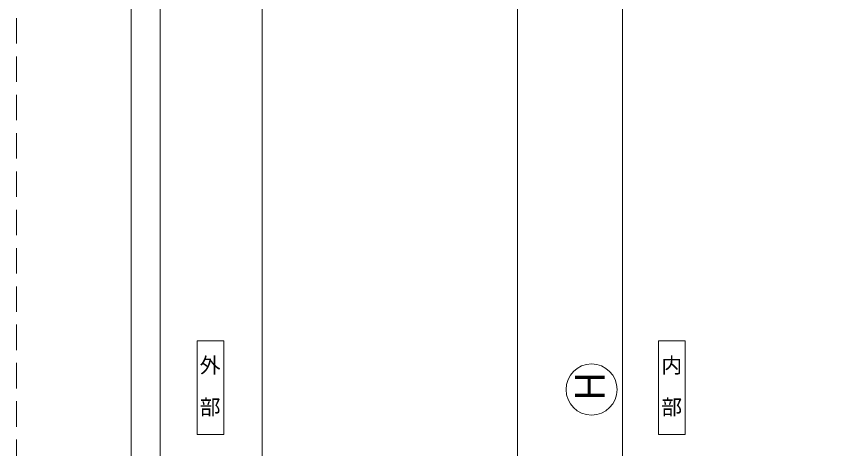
# Model space of a CAD drawing. Units: millimetres, scale not verified. Extents: x -584 to 584, y -818 to 818.
# Drawn here: x -584.5 to -264.2, y -421.6 to -252.4 of the extents above; entities that cross this region are included whole.
import ezdxf
from ezdxf.enums import TextEntityAlignment as Align

# ---------------------------------------------------------------- set-up
doc = ezdxf.new("R2010")
doc.units = ezdxf.units.MM
doc.header["$LTSCALE"] = 5
doc.linetypes.add('DASHED2', pattern=[3, 2, -1])
for name, color, linetype, lineweight in [('0-0_Defpoints', 7, 'Continuous', 9), ('0-2_0', 7, 'Continuous', 9), ('0-4_USERZ', 3, 'Continuous', 9), ('0-F_YSS_ZEN', 6, 'Continuous', 9), ('1-3__0-7_', 7, 'Continuous', 9), ('1-4_USER1', 4, 'Continuous', 9)]:
    doc.layers.add(name, color=color, linetype=linetype, lineweight=lineweight)
doc.styles.add('@ＭＳ ゴシック', font='')
doc.styles.add('ＭＳ ゴシック', font='')
doc.styles.get('@ＭＳ ゴシック').set_extended_font_data('@MS Gothic')
doc.styles.get('ＭＳ ゴシック').set_extended_font_data('MS Gothic')

# ---------------------------------------------------------------- blocks, each defined once
blk = doc.blocks.new('ALW1')
at = {"layer": '0-2_0'}
blk.add_line((0, 0), (-5, 0), dxfattribs=at)
blk.add_lwpolyline([(-1.732, -1), (0, 0), (-1.732, 1)], close=True, dxfattribs=at)
blk = doc.blocks.new('GAIBU_H')
at = {"layer": '1-4_USER1'}
blk.add_lwpolyline([(-26.1, -91.6), (26.1, -91.6), (26.1, 91.6), (-26.1, 91.6)], close=True, dxfattribs=at)
at = {"layer": '1-4_USER1', "style": '@ＭＳ ゴシック'}
blk.add_text('外\u3000部', height=29.95, rotation=270, dxfattribs=at).set_placement((-24.93, 64.6), align=Align.BOTTOM_LEFT)
blk = doc.blocks.new('NAIBU_H')
at = {"layer": '1-4_USER1'}
blk.add_lwpolyline([(-26.1, -91.6), (26.1, -91.6), (26.1, 91.6), (-26.1, 91.6)], close=True, dxfattribs=at)
at = {"layer": '1-4_USER1', "style": '@ＭＳ ゴシック'}
blk.add_text('内\u3000部', height=29.95, rotation=270, dxfattribs=at).set_placement((-24.93, 64.6), align=Align.BOTTOM_LEFT)

msp = doc.modelspace()

# ---------------------------------------------------------------- linework, layer by layer
at = {"layer": '0-0_Defpoints', "color": 1, "linetype": 'DASHED2'}
msp.add_lwpolyline([(584.5, -818.1), (-584.5, -818.1), (-584.5, 818.1), (584.5, 818.1)], close=True, dxfattribs=at)
at = {"layer": '0-0_Defpoints', "color": 1}
msp.add_lwpolyline([(-539.5, 763.1), (-539.5, -818.1), (584.5, -818.1), (584.5, 763.1)], close=True, dxfattribs=at)
at = {"layer": '0-4_USERZ'}
for p, q in [((-488.282, -217.598), (-488.282, -659.898)), ((-388.282, -241.598), (-388.282, -591.898))]:
    msp.add_line(p, q, dxfattribs=at)
at = {"layer": '0-4_USERZ', "color": 7}
msp.add_lwpolyline([(-528.26, -802.288), (22.5, -802.288), (22.5, -27.5), (-528.26, -27.5)], close=True, dxfattribs=at)
at = {"layer": '0-F_YSS_ZEN'}
msp.add_line((-347.184, -571.898), (-347.184, -261.898), dxfattribs=at)
at = {"layer": '1-3__0-7_'}
msp.add_circle((-359.314, -398.49), 10, dxfattribs=at)

# ---------------------------------------------------------------- block references
at = {"layer": '0-F_YSS_ZEN', "xscale": 4, "yscale": 4, "rotation": 90}
msp.add_blockref('ALW1', (-347.184, -241.898), dxfattribs=at)
at = {"layer": '1-4_USER1', "xscale": 0.2, "yscale": 0.2}
for name, p in [('GAIBU_H', (-508.563, -397.721)), ('NAIBU_H', (-327.873, -397.721))]:
    msp.add_blockref(name, p, dxfattribs=at)

# ---------------------------------------------------------------- texts
at = {"layer": '1-3__0-7_', "style": 'ＭＳ ゴシック', "width": 0.9}
msp.add_text('Ｈ', height=11.55, rotation=90, dxfattribs=at).set_placement((-350.705, -404.336), align=Align.BOTTOM_LEFT)

doc.saveas('drawing.dxf')
